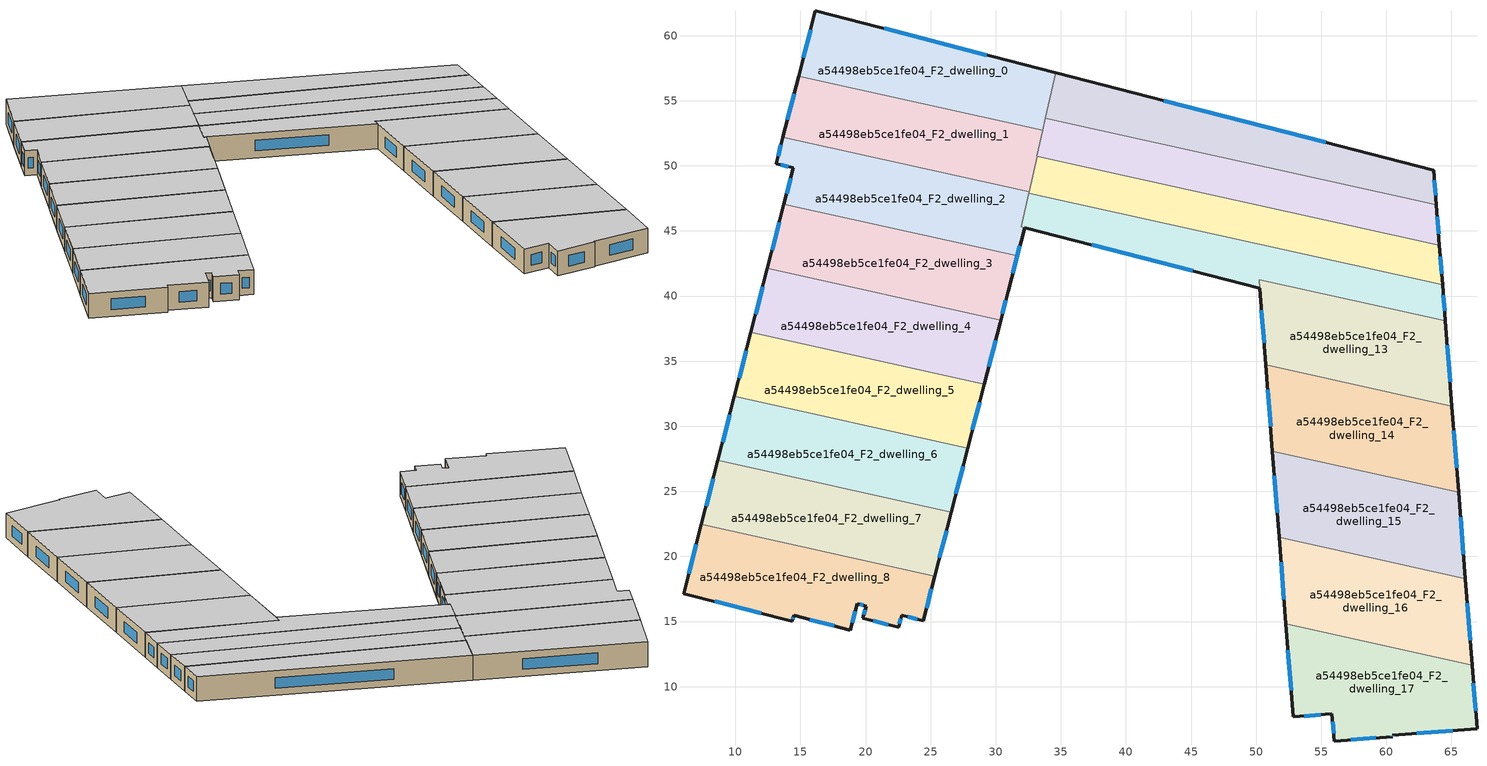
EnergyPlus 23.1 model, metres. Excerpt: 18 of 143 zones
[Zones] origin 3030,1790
a54498eb5ce1fe04_F2_dwelling_0
 floor to a54498eb5ce1fe04_F1_dwelling_0 (EU_floor_Construction): 34.59,57.16 33.61,52.72 14.85,56.88 16.15,61.91 z6
 wall outside (EU_wall_Construction): 34.59,57.16 16.15,61.91 14.85,56.88 z6:9
 wall to a54498eb5ce1fe04_F2_dwelling_1 (EU_wall_Construction): 14.85,56.88 33.61,52.72 z6:9
 wall to a54498eb5ce1fe04_F2_dwelling_9 (EU_wall_Construction): 33.81,53.66 34.59,57.16 z6:9
 wall to a54498eb5ce1fe04_F2_dwelling_10 (EU_wall_Construction): 33.61,52.72 33.81,53.66 z6:9
 window (EU_Window_Construction): 15.78,60.47 15.22,58.32 / 29.32,58.52 21.42,60.55 z6.86:8.14
 ceiling to a54498eb5ce1fe04_F3_dwelling_0 (EU_floor_Construction): 33.61,52.72 34.59,57.16 16.15,61.91 14.85,56.88 z9
a54498eb5ce1fe04_F2_dwelling_1
 floor to a54498eb5ce1fe04_F1_dwelling_1 (EU_floor_Construction): 33.61,52.72 32.56,48 13.65,52.2 14.85,56.88 z6
 wall outside (EU_wall_Construction): 14.85,56.88 13.65,52.2 z6:9
 wall to a54498eb5ce1fe04_F2_dwelling_2 (EU_wall_Construction): 13.65,52.2 32.56,48 z6:9
 wall to a54498eb5ce1fe04_F2_dwelling_11 (EU_wall_Construction): 32.56,48 33.17,50.74 z6:9
 wall to a54498eb5ce1fe04_F2_dwelling_10 (EU_wall_Construction): 33.17,50.74 33.61,52.72 z6:9
 window (EU_Window_Construction): 14.51,55.54 13.99,53.53 z6.86:8.14
 ceiling to a54498eb5ce1fe04_F3_dwelling_1 (EU_floor_Construction): 32.56,48 33.61,52.72 14.85,56.88 13.65,52.2 z9
a54498eb5ce1fe04_F2_dwelling_10
 floor to a54498eb5ce1fe04_F1_dwelling_10 (EU_floor_Construction): 63.84,47 64.08,43.89 33.17,50.74 33.82,53.66 z6
 wall outside (EU_wall_Construction): 64.08,43.89 63.84,47 z6:9
 wall to a54498eb5ce1fe04_F2_dwelling_11 (EU_wall_Construction): 33.17,50.74 64.08,43.89 z6:9
 wall to a54498eb5ce1fe04_F2_dwelling_9 (EU_wall_Construction): 63.84,47 33.82,53.66 z6:9
 window (EU_Window_Construction): 64.02,44.78 63.91,46.11 z6.86:8.14
 ceiling to a54498eb5ce1fe04_F3_dwelling_10 (EU_floor_Construction): 64.08,43.89 63.84,47 33.82,53.66 33.17,50.74 z9
a54498eb5ce1fe04_F2_dwelling_11
 floor to a54498eb5ce1fe04_F1_dwelling_11 (EU_floor_Construction): 64.08,43.89 64.32,40.86 32.54,47.91 33.17,50.74 z6
 wall outside (EU_wall_Construction): 64.32,40.86 64.08,43.89 z6:9
 wall to a54498eb5ce1fe04_F2_dwelling_12 (EU_wall_Construction): 32.54,47.91 64.32,40.86 z6:9
 wall to a54498eb5ce1fe04_F2_dwelling_2 (EU_wall_Construction): 32.56,48 32.54,47.91 z6:9
 window (EU_Window_Construction): 64.25,41.72 64.15,43.02 z6.86:8.14
 ceiling to a54498eb5ce1fe04_F3_dwelling_11 (EU_floor_Construction): 64.32,40.86 64.08,43.89 33.17,50.74 32.54,47.91 z9
a54498eb5ce1fe04_F2_dwelling_12
 floor to a54498eb5ce1fe04_F1_dwelling_12 (EU_floor_Construction): 64.32,40.86 64.53,38.09 50.23,41.26 50.28,40.6 32.22,45.26 31.97,45.31 32.54,47.91 z6
 wall outside (EU_wall_Construction): 64.53,38.09 64.32,40.86 / 32.22,45.26 50.28,40.6 z6:9
 wall to a54498eb5ce1fe04_F2_dwelling_2 (EU_wall_Construction): 32.54,47.91 31.97,45.31 32.22,45.26 z6:9
 wall to a54498eb5ce1fe04_F2_dwelling_13 (EU_wall_Construction): 50.28,40.6 50.23,41.26 64.53,38.09 z6:9
 window (EU_Window_Construction): 64.47,38.88 64.38,40.07 / 37.38,43.93 45.12,41.93 z6.86:8.14
 ceiling to a54498eb5ce1fe04_F3_dwelling_12 (EU_floor_Construction): 64.53,38.09 64.32,40.86 32.54,47.91 31.97,45.31 32.22,45.26 50.28,40.6 50.23,41.26 z9
a54498eb5ce1fe04_F2_dwelling_13
 floor to a54498eb5ce1fe04_F1_dwelling_13 (EU_floor_Construction): 64.53,38.09 65.04,31.54 50.74,34.71 50.23,41.26 z6
 wall outside (EU_wall_Construction): 65.04,31.54 64.53,38.09 / 50.28,40.6 50.74,34.71 z6:9
 wall to a54498eb5ce1fe04_F2_dwelling_14 (EU_wall_Construction): 50.74,34.71 65.04,31.54 z6:9
 window (EU_Window_Construction): 64.9,33.41 64.68,36.22 / 50.41,38.92 50.61,36.4 z6.86:8.14
 ceiling to a54498eb5ce1fe04_F3_dwelling_13 (EU_floor_Construction): 65.04,31.54 64.53,38.09 50.23,41.26 50.74,34.71 z9
a54498eb5ce1fe04_F2_dwelling_14
 floor to a54498eb5ce1fe04_F1_dwelling_14 (EU_floor_Construction): 65.04,31.54 65.56,24.92 51.25,28.09 50.74,34.71 z6
 wall outside (EU_wall_Construction): 50.74,34.71 51.25,28.09 / 65.56,24.92 65.04,31.54 z6:9
 wall to a54498eb5ce1fe04_F2_dwelling_15 (EU_wall_Construction): 51.25,28.09 65.56,24.92 z6:9
 window (EU_Window_Construction): 50.89,32.82 51.11,29.98 / 65.41,26.81 65.19,29.65 z6.86:8.14
 ceiling to a54498eb5ce1fe04_F3_dwelling_14 (EU_floor_Construction): 65.56,24.92 65.04,31.54 50.74,34.71 51.25,28.09 z9
a54498eb5ce1fe04_F2_dwelling_15
 floor to a54498eb5ce1fe04_F1_dwelling_15 (EU_floor_Construction): 65.56,24.92 66.07,18.29 51.77,21.46 51.25,28.09 z6
 wall outside (EU_wall_Construction): 51.25,28.09 51.77,21.46 / 66.07,18.29 65.56,24.92 z6:9
 wall to a54498eb5ce1fe04_F2_dwelling_16 (EU_wall_Construction): 51.77,21.46 66.07,18.29 z6:9
 window (EU_Window_Construction): 51.4,26.19 51.62,23.35 / 65.93,20.18 65.71,23.02 z6.86:8.14
 ceiling to a54498eb5ce1fe04_F3_dwelling_15 (EU_floor_Construction): 66.07,18.29 65.56,24.92 51.25,28.09 51.77,21.46 z9
a54498eb5ce1fe04_F2_dwelling_16
 floor to a54498eb5ce1fe04_F1_dwelling_16 (EU_floor_Construction): 66.07,18.29 66.59,11.66 52.28,14.83 51.77,21.46 z6
 wall outside (EU_wall_Construction): 51.77,21.46 52.28,14.83 / 66.59,11.66 66.07,18.29 z6:9
 wall to a54498eb5ce1fe04_F2_dwelling_17 (EU_wall_Construction): 52.28,14.83 66.59,11.66 z6:9
 window (EU_Window_Construction): 51.92,19.56 52.14,16.72 / 66.44,13.55 66.22,16.39 z6.86:8.14
 ceiling to a54498eb5ce1fe04_F3_dwelling_16 (EU_floor_Construction): 66.59,11.66 66.07,18.29 51.77,21.46 52.28,14.83 z9
a54498eb5ce1fe04_F2_dwelling_17
 floor to a54498eb5ce1fe04_F1_dwelling_17 (EU_floor_Construction): 66.59,11.66 66.97,6.76 60.47,6.25 60.48,6.16 55.99,5.81 55.83,7.9 52.84,7.67 52.28,14.83 z6
 wall outside (EU_wall_Construction): 52.28,14.83 52.84,7.67 55.83,7.9 55.99,5.81 60.48,6.16 60.47,6.25 66.97,6.76 66.59,11.66 z6:9
 window (EU_Window_Construction): 52.44,12.78 52.68,9.71 / 66.86,8.16 66.7,10.26 / 62.33,6.4 65.11,6.62 / 60.47,6.18 60.47,6.23 / 57.27,5.91 59.2,6.06 / 55.88,7.3 55.95,6.41 / 53.69,7.73 54.98,7.83 z6.86:8.14
 ceiling to a54498eb5ce1fe04_F3_dwelling_17 (EU_floor_Construction): 66.97,6.76 66.59,11.66 52.28,14.83 52.84,7.67 55.83,7.9 55.99,5.81 60.48,6.16 60.47,6.25 z9
a54498eb5ce1fe04_F2_dwelling_2
 floor to a54498eb5ce1fe04_F1_dwelling_2 (EU_floor_Construction): 32.56,48 31.97,45.31 32.22,45.26 30.95,40.37 31.65,43.08 13.73,47.07 14.44,49.84 13.12,50.18 13.65,52.2 z6
 wall outside (EU_wall_Construction): 13.65,52.2 13.12,50.18 14.44,49.84 13.73,47.07 / 30.96,40.37 32.22,45.26 z6:9
 wall to a54498eb5ce1fe04_F2_dwelling_3 (EU_wall_Construction): 13.73,47.07 31.65,43.08 30.95,40.37 z6:9
 window (EU_Window_Construction): 14.24,49.05 13.93,47.86 / 13.5,50.08 14.07,49.94 / 13.5,51.62 13.27,50.76 / 31.32,41.77 31.86,43.86 z6.86:8.14
 ceiling to a54498eb5ce1fe04_F3_dwelling_2 (EU_floor_Construction): 30.96,40.37 32.22,45.26 31.97,45.31 32.56,48 13.65,52.2 13.12,50.18 14.44,49.84 13.73,47.07 31.65,43.08 z9
a54498eb5ce1fe04_F2_dwelling_3
 floor to a54498eb5ce1fe04_F1_dwelling_3 (EU_floor_Construction): 31.65,43.08 30.95,40.36 30.34,37.97 30.38,38.15 12.45,42.12 13.73,47.07 z6
 wall outside (EU_wall_Construction): 13.73,47.07 12.45,42.12 / 30.34,37.97 30.95,40.36 z6:9
 wall to a54498eb5ce1fe04_F2_dwelling_4 (EU_wall_Construction): 12.45,42.12 30.38,38.15 30.34,37.97 z6:9
 window (EU_Window_Construction): 13.36,45.65 12.82,43.54 / 30.51,38.65 30.78,39.68 z6.86:8.14
 ceiling to a54498eb5ce1fe04_F3_dwelling_3 (EU_floor_Construction): 30.38,38.15 30.34,37.97 30.95,40.36 31.65,43.08 13.73,47.07 12.45,42.12 z9
a54498eb5ce1fe04_F2_dwelling_4
 floor to a54498eb5ce1fe04_F1_dwelling_4 (EU_floor_Construction): 30.38,38.15 30.34,37.97 29.11,33.23 11.18,37.21 12.45,42.12 z6
 wall outside (EU_wall_Construction): 29.11,33.23 30.34,37.97 / 12.45,42.12 11.18,37.21 z6:9
 wall to a54498eb5ce1fe04_F2_dwelling_5 (EU_wall_Construction): 11.18,37.21 29.11,33.23 z6:9
 window (EU_Window_Construction): 29.46,34.58 29.99,36.61 / 12.09,40.72 11.55,38.61 z6.86:8.14
 ceiling to a54498eb5ce1fe04_F3_dwelling_4 (EU_floor_Construction): 29.11,33.23 30.34,37.97 30.38,38.15 12.45,42.12 11.18,37.21 z9
a54498eb5ce1fe04_F2_dwelling_5
 floor to a54498eb5ce1fe04_F1_dwelling_5 (EU_floor_Construction): 29.11,33.23 27.85,28.31 9.92,32.29 11.18,37.21 z6
 wall outside (EU_wall_Construction): 11.18,37.21 9.92,32.29 / 27.85,28.31 29.11,33.23 z6:9
 wall to a54498eb5ce1fe04_F2_dwelling_6 (EU_wall_Construction): 9.92,32.29 27.85,28.31 z6:9
 window (EU_Window_Construction): 10.82,35.8 10.28,33.69 / 28.21,29.72 28.75,31.83 z6.86:8.14
 ceiling to a54498eb5ce1fe04_F3_dwelling_5 (EU_floor_Construction): 27.85,28.31 29.11,33.23 11.18,37.21 9.92,32.29 z9
a54498eb5ce1fe04_F2_dwelling_6
 floor to a54498eb5ce1fe04_F1_dwelling_6 (EU_floor_Construction): 27.85,28.31 26.58,23.4 8.65,27.37 9.92,32.29 z6
 wall outside (EU_wall_Construction): 9.92,32.29 8.65,27.37 / 26.58,23.4 27.85,28.31 z6:9
 wall to a54498eb5ce1fe04_F2_dwelling_7 (EU_wall_Construction): 8.65,27.37 26.58,23.4 z6:9
 window (EU_Window_Construction): 9.55,30.88 9.01,28.78 / 26.94,24.8 27.48,26.91 z6.86:8.14
 ceiling to a54498eb5ce1fe04_F3_dwelling_6 (EU_floor_Construction): 26.58,23.4 27.85,28.31 9.92,32.29 8.65,27.37 z9
a54498eb5ce1fe04_F2_dwelling_7
 floor to a54498eb5ce1fe04_F1_dwelling_7 (EU_floor_Construction): 26.58,23.4 25.31,18.48 7.38,22.45 8.65,27.37 z6
 wall outside (EU_wall_Construction): 8.65,27.37 7.38,22.45 / 25.31,18.48 26.58,23.4 z6:9
 wall to a54498eb5ce1fe04_F2_dwelling_8 (EU_wall_Construction): 7.38,22.45 25.31,18.48 z6:9
 window (EU_Window_Construction): 8.29,25.97 7.74,23.86 / 25.67,19.88 26.22,21.99 z6.86:8.14
 ceiling to a54498eb5ce1fe04_F3_dwelling_7 (EU_floor_Construction): 25.31,18.48 26.58,23.4 8.65,27.37 7.38,22.45 z9
a54498eb5ce1fe04_F2_dwelling_8
 floor to a54498eb5ce1fe04_F1_dwelling_8 (EU_floor_Construction): 25.31,18.48 24.43,15.05 22.77,15.48 22.53,14.55 19.79,15.26 20.03,16.19 19.35,16.36 18.84,14.35 14.48,15.47 14.37,15.04 6.01,17.15 7.38,22.45 z6
 wall outside (EU_wall_Construction): 7.38,22.45 6.01,17.15 14.37,15.04 14.48,15.47 18.84,14.35 19.35,16.36 20.03,16.19 19.79,15.26 22.53,14.55 22.77,15.48 24.43,15.05 25.31,18.48 z6:9
 window (EU_Window_Construction): 19.96,15.92 19.86,15.52 / 19.55,16.31 19.84,16.24 / 18.98,14.92 19.21,15.79 / 15.72,15.15 17.59,14.67 / 14.4,15.16 14.45,15.35 / 8.4,16.54 11.98,15.64 / 6.99,20.94 6.4,18.66 / 24.68,16.03 25.06,17.5 / 23.25,15.36 23.96,15.18 / 22.6,14.82 22.7,15.22 / 20.58,15.06 21.75,14.75 z6.86:8.14
 ceiling to a54498eb5ce1fe04_F3_dwelling_8 (EU_floor_Construction): 24.43,15.05 25.31,18.48 7.38,22.45 6.01,17.15 14.37,15.04 14.48,15.47 18.84,14.35 19.35,16.36 20.03,16.19 19.79,15.26 22.53,14.55 22.77,15.48 z9
a54498eb5ce1fe04_F2_dwelling_9
 floor to a54498eb5ce1fe04_F1_dwelling_9 (EU_floor_Construction): 63.64,49.67 63.84,47 33.82,53.66 34.59,57.16 z6
 wall outside (EU_wall_Construction): 63.84,47 63.64,49.67 34.59,57.16 z6:9
 window (EU_Window_Construction): 55.34,51.81 42.89,55.02 / 63.78,47.76 63.69,48.91 z6.86:8.14
 ceiling to a54498eb5ce1fe04_F3_dwelling_9 (EU_floor_Construction): 63.84,47 63.64,49.67 34.59,57.16 33.82,53.66 z9
[Building]
EU S2 Campaign: North Axis=0; Terrain=City; Solar Distribution=FullExterior
[Site:Location]
Helsinki-Vantaa.AP: Latitude=60.317; Longitude=24.963; Time Zone=2; Elevation=54.6
[SizingPeriod:WeatherFileDays]
AnnualSizingPeriod: Begin Month=1; Begin Day of Month=1; End Month=12; End Day of Month=31; Day of Week for Start Day=Monday; Use Weather File Daylight Saving Period=No; Use Weather File Rain and Snow Indicators=No
[MATERIAL]
EU_InternalMass_Material: Roughness=MediumRough; Thickness=0.1; Conductivity=1; Density=1800; Specific Heat=900; Thermal Absorptance=0.9; Solar Absorptance=0.7; Visible Absorptance=0.7
[MATERIAL:NOMASS] Roughness=MediumRough; Thermal Absorptance=0.9; Solar Absorptance=0.7; Visible Absorptance=0.7
Name | Thermal Resistance
EU_wall_NoMass | 5.91765
EU_floor_NoMass | 6.2875
[WINDOWMATERIAL:SIMPLEGLAZINGSYSTEM]
EU_Window_SimpleGlazing: UFactor=0.994035; Solar Heat Gain Coefficient=0.7; Visible Transmittance=0.7
[CONSTRUCTION]
EU_wall_Construction: EU_wall_NoMass
EU_floor_Construction: EU_floor_NoMass
EU_Window_Construction: EU_Window_SimpleGlazing
EU_InternalMass_Construction: EU_InternalMass_Material
[ZONE] Type=1; Multiplier=1; Ceiling Height=autocalculate; Floor Area=autocalculate; Part of Total Floor Area=Yes
Name | Volume
a54498eb5ce1fe04_F2_dwelling_0 | 279.579
a54498eb5ce1fe04_F2_dwelling_1 | 279.638
a54498eb5ce1fe04_F2_dwelling_10; a54498eb5ce1fe04_F2_dwelling_11 | 279.642
a54498eb5ce1fe04_F2_dwelling_12 | 280.151
a54498eb5ce1fe04_F2_dwelling_13 | 276.139
a54498eb5ce1fe04_F2_dwelling_14 | 279.519
a54498eb5ce1fe04_F2_dwelling_15 | 279.626
a54498eb5ce1fe04_F2_dwelling_16 | 279.625
a54498eb5ce1fe04_F2_dwelling_17 | 279.613
a54498eb5ce1fe04_F2_dwelling_2 | 281.298
a54498eb5ce1fe04_F2_dwelling_3 | 280.831
a54498eb5ce1fe04_F2_dwelling_4 | 279.646
a54498eb5ce1fe04_F2_dwelling_5 | 279.582
a54498eb5ce1fe04_F2_dwelling_6 | 279.635
a54498eb5ce1fe04_F2_dwelling_7 | 279.636
a54498eb5ce1fe04_F2_dwelling_8 | 279.595
a54498eb5ce1fe04_F2_dwelling_9 | 279.56
[INTERNALMASS] Construction=EU_InternalMass_Construction
Name | Zone or ZoneList | Surface Area
a54498eb5ce1fe04_F2_dwelling_0_EU_InternalMass | a54498eb5ce1fe04_F2_dwelling_0 | 93.1929
a54498eb5ce1fe04_F2_dwelling_1_EU_InternalMass | a54498eb5ce1fe04_F2_dwelling_1 | 93.2123
a54498eb5ce1fe04_F2_dwelling_2_EU_InternalMass | a54498eb5ce1fe04_F2_dwelling_2 | 93.7642
a54498eb5ce1fe04_F2_dwelling_3_EU_InternalMass | a54498eb5ce1fe04_F2_dwelling_3 | 93.6038
a54498eb5ce1fe04_F2_dwelling_4_EU_InternalMass | a54498eb5ce1fe04_F2_dwelling_4 | 93.2157
a54498eb5ce1fe04_F2_dwelling_5_EU_InternalMass | a54498eb5ce1fe04_F2_dwelling_5 | 93.1938
a54498eb5ce1fe04_F2_dwelling_6_EU_InternalMass | a54498eb5ce1fe04_F2_dwelling_6 | 93.2117
a54498eb5ce1fe04_F2_dwelling_7_EU_InternalMass | a54498eb5ce1fe04_F2_dwelling_7 | 93.2122
a54498eb5ce1fe04_F2_dwelling_8_EU_InternalMass | a54498eb5ce1fe04_F2_dwelling_8 | 93.1987
a54498eb5ce1fe04_F2_dwelling_9_EU_InternalMass | a54498eb5ce1fe04_F2_dwelling_9 | 93.1864
a54498eb5ce1fe04_F2_dwelling_10_EU_InternalMass | a54498eb5ce1fe04_F2_dwelling_10 | 93.2141
a54498eb5ce1fe04_F2_dwelling_11_EU_InternalMass | a54498eb5ce1fe04_F2_dwelling_11 | 93.2139
a54498eb5ce1fe04_F2_dwelling_12_EU_InternalMass | a54498eb5ce1fe04_F2_dwelling_12 | 93.3839
a54498eb5ce1fe04_F2_dwelling_13_EU_InternalMass | a54498eb5ce1fe04_F2_dwelling_13 | 92.0657
a54498eb5ce1fe04_F2_dwelling_14_EU_InternalMass | a54498eb5ce1fe04_F2_dwelling_14 | 93.1731
a54498eb5ce1fe04_F2_dwelling_15_EU_InternalMass | a54498eb5ce1fe04_F2_dwelling_15 | 93.2086
a54498eb5ce1fe04_F2_dwelling_16_EU_InternalMass | a54498eb5ce1fe04_F2_dwelling_16 | 93.2086
a54498eb5ce1fe04_F2_dwelling_17_EU_InternalMass | a54498eb5ce1fe04_F2_dwelling_17 | 93.2048
[OTHEREQUIPMENT] Fuel Type=Electricity; Design Level Calculation Method=Watts/Area; Power per Zone Floor Area=1; Fraction Latent=0; Fraction Radiant=0; Fraction Lost=0; Carbon Dioxide Generation Rate=0; EndUse Subcategory=EU_Step8_InternalGains
Name | Zone or ZoneList or Space or SpaceList | Schedule
EU_Step8_InternalGain_a54498eb5ce1fe04_F2_dwelling_0_f000 | a54498eb5ce1fe04_F2_dwelling_0 | EU_Step8_GainSchedule_a54498eb5ce1fe04_F2_dwelling_0_f000
EU_Step8_InternalGain_a54498eb5ce1fe04_F2_dwelling_1_f000 | a54498eb5ce1fe04_F2_dwelling_1 | EU_Step8_GainSchedule_a54498eb5ce1fe04_F2_dwelling_1_f000
EU_Step8_InternalGain_a54498eb5ce1fe04_F2_dwelling_2_f000 | a54498eb5ce1fe04_F2_dwelling_2 | EU_Step8_GainSchedule_a54498eb5ce1fe04_F2_dwelling_2_f000
EU_Step8_InternalGain_a54498eb5ce1fe04_F2_dwelling_3_f000 | a54498eb5ce1fe04_F2_dwelling_3 | EU_Step8_GainSchedule_a54498eb5ce1fe04_F2_dwelling_3_f000
EU_Step8_InternalGain_a54498eb5ce1fe04_F2_dwelling_4_f000 | a54498eb5ce1fe04_F2_dwelling_4 | EU_Step8_GainSchedule_a54498eb5ce1fe04_F2_dwelling_4_f000
EU_Step8_InternalGain_a54498eb5ce1fe04_F2_dwelling_5_f000 | a54498eb5ce1fe04_F2_dwelling_5 | EU_Step8_GainSchedule_a54498eb5ce1fe04_F2_dwelling_5_f000
EU_Step8_InternalGain_a54498eb5ce1fe04_F2_dwelling_6_f000 | a54498eb5ce1fe04_F2_dwelling_6 | EU_Step8_GainSchedule_a54498eb5ce1fe04_F2_dwelling_6_f000
EU_Step8_InternalGain_a54498eb5ce1fe04_F2_dwelling_7_f000 | a54498eb5ce1fe04_F2_dwelling_7 | EU_Step8_GainSchedule_a54498eb5ce1fe04_F2_dwelling_7_f000
EU_Step8_InternalGain_a54498eb5ce1fe04_F2_dwelling_8_f000 | a54498eb5ce1fe04_F2_dwelling_8 | EU_Step8_GainSchedule_a54498eb5ce1fe04_F2_dwelling_8_f000
EU_Step8_InternalGain_a54498eb5ce1fe04_F2_dwelling_9_f000 | a54498eb5ce1fe04_F2_dwelling_9 | EU_Step8_GainSchedule_a54498eb5ce1fe04_F2_dwelling_9_f000
EU_Step8_InternalGain_a54498eb5ce1fe04_F2_dwelling_10_f000 | a54498eb5ce1fe04_F2_dwelling_10 | EU_Step8_GainSchedule_a54498eb5ce1fe04_F2_dwelling_10_f000
EU_Step8_InternalGain_a54498eb5ce1fe04_F2_dwelling_11_f000 | a54498eb5ce1fe04_F2_dwelling_11 | EU_Step8_GainSchedule_a54498eb5ce1fe04_F2_dwelling_11_f000
EU_Step8_InternalGain_a54498eb5ce1fe04_F2_dwelling_12_f000 | a54498eb5ce1fe04_F2_dwelling_12 | EU_Step8_GainSchedule_a54498eb5ce1fe04_F2_dwelling_12_f000
EU_Step8_InternalGain_a54498eb5ce1fe04_F2_dwelling_13_f000 | a54498eb5ce1fe04_F2_dwelling_13 | EU_Step8_GainSchedule_a54498eb5ce1fe04_F2_dwelling_13_f000
EU_Step8_InternalGain_a54498eb5ce1fe04_F2_dwelling_14_f000 | a54498eb5ce1fe04_F2_dwelling_14 | EU_Step8_GainSchedule_a54498eb5ce1fe04_F2_dwelling_14_f000
EU_Step8_InternalGain_a54498eb5ce1fe04_F2_dwelling_15_f000 | a54498eb5ce1fe04_F2_dwelling_15 | EU_Step8_GainSchedule_a54498eb5ce1fe04_F2_dwelling_15_f000
EU_Step8_InternalGain_a54498eb5ce1fe04_F2_dwelling_16_f000 | a54498eb5ce1fe04_F2_dwelling_16 | EU_Step8_GainSchedule_a54498eb5ce1fe04_F2_dwelling_16_f000
EU_Step8_InternalGain_a54498eb5ce1fe04_F2_dwelling_17_f000 | a54498eb5ce1fe04_F2_dwelling_17 | EU_Step8_GainSchedule_a54498eb5ce1fe04_F2_dwelling_17_f000
[ZONEVENTILATION:DESIGNFLOWRATE] Schedule=EU_AlwaysOn; Design Flow Rate Calculation Method=AirChanges/Hour; Air Changes per Hour=0.596421; Ventilation Type=Natural; Fan Pressure Rise=0; Fan Total Efficiency=1; Constant Term Coefficient=1; Temperature Term Coefficient=0; Velocity Term Coefficient=0; Velocity Squared Term Coefficient=0; Minimum Indoor Temperature=-100; Maximum Indoor Temperature=100; Delta Temperature=-100; Minimum Outdoor Temperature=-100; Maximum Outdoor Temperature=100; Maximum Wind Speed=40
Name | Zone or ZoneList or Space or SpaceList
EU_ConstantAir_a54498eb5ce1fe04_F2_dwelling_0 | a54498eb5ce1fe04_F2_dwelling_0
EU_ConstantAir_a54498eb5ce1fe04_F2_dwelling_1 | a54498eb5ce1fe04_F2_dwelling_1
EU_ConstantAir_a54498eb5ce1fe04_F2_dwelling_2 | a54498eb5ce1fe04_F2_dwelling_2
EU_ConstantAir_a54498eb5ce1fe04_F2_dwelling_3 | a54498eb5ce1fe04_F2_dwelling_3
EU_ConstantAir_a54498eb5ce1fe04_F2_dwelling_4 | a54498eb5ce1fe04_F2_dwelling_4
EU_ConstantAir_a54498eb5ce1fe04_F2_dwelling_5 | a54498eb5ce1fe04_F2_dwelling_5
EU_ConstantAir_a54498eb5ce1fe04_F2_dwelling_6 | a54498eb5ce1fe04_F2_dwelling_6
EU_ConstantAir_a54498eb5ce1fe04_F2_dwelling_7 | a54498eb5ce1fe04_F2_dwelling_7
EU_ConstantAir_a54498eb5ce1fe04_F2_dwelling_8 | a54498eb5ce1fe04_F2_dwelling_8
EU_ConstantAir_a54498eb5ce1fe04_F2_dwelling_9 | a54498eb5ce1fe04_F2_dwelling_9
EU_ConstantAir_a54498eb5ce1fe04_F2_dwelling_10 | a54498eb5ce1fe04_F2_dwelling_10
EU_ConstantAir_a54498eb5ce1fe04_F2_dwelling_11 | a54498eb5ce1fe04_F2_dwelling_11
EU_ConstantAir_a54498eb5ce1fe04_F2_dwelling_12 | a54498eb5ce1fe04_F2_dwelling_12
EU_ConstantAir_a54498eb5ce1fe04_F2_dwelling_13 | a54498eb5ce1fe04_F2_dwelling_13
EU_ConstantAir_a54498eb5ce1fe04_F2_dwelling_14 | a54498eb5ce1fe04_F2_dwelling_14
EU_ConstantAir_a54498eb5ce1fe04_F2_dwelling_15 | a54498eb5ce1fe04_F2_dwelling_15
EU_ConstantAir_a54498eb5ce1fe04_F2_dwelling_16 | a54498eb5ce1fe04_F2_dwelling_16
EU_ConstantAir_a54498eb5ce1fe04_F2_dwelling_17 | a54498eb5ce1fe04_F2_dwelling_17
[HVACTEMPLATE:THERMOSTAT] Constant Heating Setpoint=20; Constant Cooling Setpoint=50
EU_HeatOnly_a54498eb5ce1fe04_F0_dwelling_0; EU_HeatOnly_a54498eb5ce1fe04_F0_dwelling_1; EU_HeatOnly_a54498eb5ce1fe04_F0_dwelling_2; EU_HeatOnly_a54498eb5ce1fe04_F0_dwelling_3; EU_HeatOnly_a54498eb5ce1fe04_F0_dwelling_4; EU_HeatOnly_a54498eb5ce1fe04_F0_dwelling_5; EU_HeatOnly_a54498eb5ce1fe04_F0_dwelling_6; EU_HeatOnly_a54498eb5ce1fe04_F0_dwelling_7; EU_HeatOnly_a54498eb5ce1fe04_F0_dwelling_8; EU_HeatOnly_a54498eb5ce1fe04_F0_dwelling_9; EU_HeatOnly_a54498eb5ce1fe04_F0_dwelling_10; EU_HeatOnly_a54498eb5ce1fe04_F0_dwelling_11; EU_HeatOnly_a54498eb5ce1fe04_F0_dwelling_12; EU_HeatOnly_a54498eb5ce1fe04_F0_dwelling_13; EU_HeatOnly_a54498eb5ce1fe04_F0_dwelling_14; EU_HeatOnly_a54498eb5ce1fe04_F0_dwelling_15; EU_HeatOnly_a54498eb5ce1fe04_F0_dwelling_16; EU_HeatOnly_a54498eb5ce1fe04_F0_dwelling_17; EU_HeatOnly_a54498eb5ce1fe04_F1_dwelling_0; EU_HeatOnly_a54498eb5ce1fe04_F1_dwelling_1; EU_HeatOnly_a54498eb5ce1fe04_F1_dwelling_2; EU_HeatOnly_a54498eb5ce1fe04_F1_dwelling_3; EU_HeatOnly_a54498eb5ce1fe04_F1_dwelling_4; EU_HeatOnly_a54498eb5ce1fe04_F1_dwelling_5; EU_HeatOnly_a54498eb5ce1fe04_F1_dwelling_6; EU_HeatOnly_a54498eb5ce1fe04_F1_dwelling_7; EU_HeatOnly_a54498eb5ce1fe04_F1_dwelling_8; EU_HeatOnly_a54498eb5ce1fe04_F1_dwelling_9; EU_HeatOnly_a54498eb5ce1fe04_F1_dwelling_10; EU_HeatOnly_a54498eb5ce1fe04_F1_dwelling_11; EU_HeatOnly_a54498eb5ce1fe04_F1_dwelling_12; EU_HeatOnly_a54498eb5ce1fe04_F1_dwelling_13; EU_HeatOnly_a54498eb5ce1fe04_F1_dwelling_14; EU_HeatOnly_a54498eb5ce1fe04_F1_dwelling_15; EU_HeatOnly_a54498eb5ce1fe04_F1_dwelling_16; EU_HeatOnly_a54498eb5ce1fe04_F1_dwelling_17; EU_HeatOnly_a54498eb5ce1fe04_F2_dwelling_0; EU_HeatOnly_a54498eb5ce1fe04_F2_dwelling_1; EU_HeatOnly_a54498eb5ce1fe04_F2_dwelling_2; EU_HeatOnly_a54498eb5ce1fe04_F2_dwelling_3; EU_HeatOnly_a54498eb5ce1fe04_F2_dwelling_4; EU_HeatOnly_a54498eb5ce1fe04_F2_dwelling_5; EU_HeatOnly_a54498eb5ce1fe04_F2_dwelling_6; EU_HeatOnly_a54498eb5ce1fe04_F2_dwelling_7; EU_HeatOnly_a54498eb5ce1fe04_F2_dwelling_8; EU_HeatOnly_a54498eb5ce1fe04_F2_dwelling_9; EU_HeatOnly_a54498eb5ce1fe04_F2_dwelling_10; EU_HeatOnly_a54498eb5ce1fe04_F2_dwelling_11; EU_HeatOnly_a54498eb5ce1fe04_F2_dwelling_12; EU_HeatOnly_a54498eb5ce1fe04_F2_dwelling_13; EU_HeatOnly_a54498eb5ce1fe04_F2_dwelling_14; EU_HeatOnly_a54498eb5ce1fe04_F2_dwelling_15; EU_HeatOnly_a54498eb5ce1fe04_F2_dwelling_16; EU_HeatOnly_a54498eb5ce1fe04_F2_dwelling_17; EU_HeatOnly_a54498eb5ce1fe04_F3_dwelling_0; EU_HeatOnly_a54498eb5ce1fe04_F3_dwelling_1; EU_HeatOnly_a54498eb5ce1fe04_F3_dwelling_2; EU_HeatOnly_a54498eb5ce1fe04_F3_dwelling_3; EU_HeatOnly_a54498eb5ce1fe04_F3_dwelling_4; EU_HeatOnly_a54498eb5ce1fe04_F3_dwelling_5; EU_HeatOnly_a54498eb5ce1fe04_F3_dwelling_6; EU_HeatOnly_a54498eb5ce1fe04_F3_dwelling_7; EU_HeatOnly_a54498eb5ce1fe04_F3_dwelling_8; EU_HeatOnly_a54498eb5ce1fe04_F3_dwelling_9; EU_HeatOnly_a54498eb5ce1fe04_F3_dwelling_10; EU_HeatOnly_a54498eb5ce1fe04_F3_dwelling_11; EU_HeatOnly_a54498eb5ce1fe04_F3_dwelling_12; EU_HeatOnly_a54498eb5ce1fe04_F3_dwelling_13; EU_HeatOnly_a54498eb5ce1fe04_F3_dwelling_14; EU_HeatOnly_a54498eb5ce1fe04_F3_dwelling_15; EU_HeatOnly_a54498eb5ce1fe04_F3_dwelling_16; EU_HeatOnly_a54498eb5ce1fe04_F3_dwelling_17; EU_HeatOnly_a54498eb5ce1fe04_F4_dwelling_0; EU_HeatOnly_a54498eb5ce1fe04_F4_dwelling_1; EU_HeatOnly_a54498eb5ce1fe04_F4_dwelling_2; EU_HeatOnly_a54498eb5ce1fe04_F4_dwelling_3; EU_HeatOnly_a54498eb5ce1fe04_F4_dwelling_4; EU_HeatOnly_a54498eb5ce1fe04_F4_dwelling_5; EU_HeatOnly_a54498eb5ce1fe04_F4_dwelling_6; EU_HeatOnly_a54498eb5ce1fe04_F4_dwelling_7; EU_HeatOnly_a54498eb5ce1fe04_F4_dwelling_8; EU_HeatOnly_a54498eb5ce1fe04_F4_dwelling_9; EU_HeatOnly_a54498eb5ce1fe04_F4_dwelling_10; EU_HeatOnly_a54498eb5ce1fe04_F4_dwelling_11; EU_HeatOnly_a54498eb5ce1fe04_F4_dwelling_12; EU_HeatOnly_a54498eb5ce1fe04_F4_dwelling_13; EU_HeatOnly_a54498eb5ce1fe04_F4_dwelling_14; EU_HeatOnly_a54498eb5ce1fe04_F4_dwelling_15; EU_HeatOnly_a54498eb5ce1fe04_F4_dwelling_16; EU_HeatOnly_a54498eb5ce1fe04_F4_dwelling_17; EU_HeatOnly_a54498eb5ce1fe04_F5_dwelling_0; EU_HeatOnly_a54498eb5ce1fe04_F5_dwelling_1; EU_HeatOnly_a54498eb5ce1fe04_F5_dwelling_2; EU_HeatOnly_a54498eb5ce1fe04_F5_dwelling_3; EU_HeatOnly_a54498eb5ce1fe04_F5_dwelling_4; EU_HeatOnly_a54498eb5ce1fe04_F5_dwelling_5; EU_HeatOnly_a54498eb5ce1fe04_F5_dwelling_6; EU_HeatOnly_a54498eb5ce1fe04_F5_dwelling_7; EU_HeatOnly_a54498eb5ce1fe04_F5_dwelling_8; EU_HeatOnly_a54498eb5ce1fe04_F5_dwelling_9; EU_HeatOnly_a54498eb5ce1fe04_F5_dwelling_10; EU_HeatOnly_a54498eb5ce1fe04_F5_dwelling_11; EU_HeatOnly_a54498eb5ce1fe04_F5_dwelling_12; EU_HeatOnly_a54498eb5ce1fe04_F5_dwelling_13; EU_HeatOnly_a54498eb5ce1fe04_F5_dwelling_14; EU_HeatOnly_a54498eb5ce1fe04_F5_dwelling_15; EU_HeatOnly_a54498eb5ce1fe04_F5_dwelling_16; EU_HeatOnly_a54498eb5ce1fe04_F5_dwelling_17; EU_HeatOnly_a54498eb5ce1fe04_F6_dwelling_0; EU_HeatOnly_a54498eb5ce1fe04_F6_dwelling_1; EU_HeatOnly_a54498eb5ce1fe04_F6_dwelling_2; EU_HeatOnly_a54498eb5ce1fe04_F6_dwelling_3; EU_HeatOnly_a54498eb5ce1fe04_F6_dwelling_4; EU_HeatOnly_a54498eb5ce1fe04_F6_dwelling_5; EU_HeatOnly_a54498eb5ce1fe04_F6_dwelling_6; EU_HeatOnly_a54498eb5ce1fe04_F6_dwelling_7; EU_HeatOnly_a54498eb5ce1fe04_F6_dwelling_8; EU_HeatOnly_a54498eb5ce1fe04_F6_dwelling_9; EU_HeatOnly_a54498eb5ce1fe04_F6_dwelling_10; EU_HeatOnly_a54498eb5ce1fe04_F6_dwelling_11; EU_HeatOnly_a54498eb5ce1fe04_F6_dwelling_12; EU_HeatOnly_a54498eb5ce1fe04_F6_dwelling_13; EU_HeatOnly_a54498eb5ce1fe04_F6_dwelling_14; EU_HeatOnly_a54498eb5ce1fe04_F6_dwelling_15; EU_HeatOnly_a54498eb5ce1fe04_F6_dwelling_16; EU_HeatOnly_a54498eb5ce1fe04_F6_dwelling_17; EU_HeatOnly_a54498eb5ce1fe04_F7_dwelling_0; EU_HeatOnly_a54498eb5ce1fe04_F7_dwelling_1; EU_HeatOnly_a54498eb5ce1fe04_F7_dwelling_2; EU_HeatOnly_a54498eb5ce1fe04_F7_dwelling_3; EU_HeatOnly_a54498eb5ce1fe04_F7_dwelling_4; EU_HeatOnly_a54498eb5ce1fe04_F7_dwelling_5; EU_HeatOnly_a54498eb5ce1fe04_F7_dwelling_6; EU_HeatOnly_a54498eb5ce1fe04_F7_dwelling_7; EU_HeatOnly_a54498eb5ce1fe04_F7_dwelling_8; EU_HeatOnly_a54498eb5ce1fe04_F7_dwelling_9; EU_HeatOnly_a54498eb5ce1fe04_F7_dwelling_10; EU_HeatOnly_a54498eb5ce1fe04_F7_dwelling_11; EU_HeatOnly_a54498eb5ce1fe04_F7_dwelling_12; EU_HeatOnly_a54498eb5ce1fe04_F7_dwelling_13; EU_HeatOnly_a54498eb5ce1fe04_F7_dwelling_14; EU_HeatOnly_a54498eb5ce1fe04_F7_dwelling_15; EU_HeatOnly_a54498eb5ce1fe04_F7_dwelling_16
[HVACTEMPLATE:ZONE:IDEALLOADSAIRSYSTEM] System Availability Schedule=EU_AlwaysOn; Maximum Heating Supply Air Temperature=50; Minimum Cooling Supply Air Temperature=13; Maximum Heating Supply Air Humidity Ratio=0.0156; Minimum Cooling Supply Air Humidity Ratio=0.0077; Heating Limit=NoLimit; Cooling Limit=NoLimit; Heating Availability Schedule=EU_AlwaysOn; Cooling Availability Schedule=EU_CoolingOff; Dehumidification Control Type=ConstantSensibleHeatRatio; Cooling Sensible Heat Ratio=0.7; Dehumidification Setpoint=60; Humidification Control Type=None; Humidification Setpoint=30; Outdoor Air Method=None; Outdoor Air Flow Rate per Person=0.00944; Outdoor Air Flow Rate per Zone Floor Area=0; Outdoor Air Flow Rate per Zone=0; Demand Controlled Ventilation Type=None; Outdoor Air Economizer Type=NoEconomizer; Heat Recovery Type=None; Sensible Heat Recovery Effectiveness=0.7; Latent Heat Recovery Effectiveness=0.65
Name | Template Thermostat
a54498eb5ce1fe04_F2_dwelling_0 | EU_HeatOnly_a54498eb5ce1fe04_F2_dwelling_0
a54498eb5ce1fe04_F2_dwelling_1 | EU_HeatOnly_a54498eb5ce1fe04_F2_dwelling_1
a54498eb5ce1fe04_F2_dwelling_2 | EU_HeatOnly_a54498eb5ce1fe04_F2_dwelling_2
a54498eb5ce1fe04_F2_dwelling_3 | EU_HeatOnly_a54498eb5ce1fe04_F2_dwelling_3
a54498eb5ce1fe04_F2_dwelling_4 | EU_HeatOnly_a54498eb5ce1fe04_F2_dwelling_4
a54498eb5ce1fe04_F2_dwelling_5 | EU_HeatOnly_a54498eb5ce1fe04_F2_dwelling_5
a54498eb5ce1fe04_F2_dwelling_6 | EU_HeatOnly_a54498eb5ce1fe04_F2_dwelling_6
a54498eb5ce1fe04_F2_dwelling_7 | EU_HeatOnly_a54498eb5ce1fe04_F2_dwelling_7
a54498eb5ce1fe04_F2_dwelling_8 | EU_HeatOnly_a54498eb5ce1fe04_F2_dwelling_8
a54498eb5ce1fe04_F2_dwelling_9 | EU_HeatOnly_a54498eb5ce1fe04_F2_dwelling_9
a54498eb5ce1fe04_F2_dwelling_10 | EU_HeatOnly_a54498eb5ce1fe04_F2_dwelling_10
a54498eb5ce1fe04_F2_dwelling_11 | EU_HeatOnly_a54498eb5ce1fe04_F2_dwelling_11
a54498eb5ce1fe04_F2_dwelling_12 | EU_HeatOnly_a54498eb5ce1fe04_F2_dwelling_12
a54498eb5ce1fe04_F2_dwelling_13 | EU_HeatOnly_a54498eb5ce1fe04_F2_dwelling_13
a54498eb5ce1fe04_F2_dwelling_14 | EU_HeatOnly_a54498eb5ce1fe04_F2_dwelling_14
a54498eb5ce1fe04_F2_dwelling_15 | EU_HeatOnly_a54498eb5ce1fe04_F2_dwelling_15
a54498eb5ce1fe04_F2_dwelling_16 | EU_HeatOnly_a54498eb5ce1fe04_F2_dwelling_16
a54498eb5ce1fe04_F2_dwelling_17 | EU_HeatOnly_a54498eb5ce1fe04_F2_dwelling_17
[SIZING:ZONE] Zone Cooling Design Supply Air Temperature Input Method=SupplyAirTemperature; Zone Cooling Design Supply Air Temperature=13; Zone Heating Design Supply Air Temperature Input Method=SupplyAirTemperature; Zone Heating Design Supply Air Temperature=50; Zone Cooling Design Supply Air Humidity Ratio=0.008; Zone Heating Design Supply Air Humidity Ratio=0.008; Cooling Design Air Flow Method=DesignDay; Cooling Design Air Flow Rate=0; Cooling Minimum Air Flow per Zone Floor Area=0.000762; Cooling Minimum Air Flow=0; Cooling Minimum Air Flow Fraction=0.2; Heating Design Air Flow Method=DesignDay; Heating Design Air Flow Rate=0; Heating Maximum Air Flow per Zone Floor Area=0.002032; Heating Maximum Air Flow=0.141576; Heating Maximum Air Flow Fraction=0.3; Account for Dedicated Outdoor Air System=No; Dedicated Outdoor Air System Control Strategy=NeutralSupplyAir; Dedicated Outdoor Air Low Setpoint Temperature for Design=autosize; Dedicated Outdoor Air High Setpoint Temperature for Design=autosize; Zone Load Sizing Method=Sensible Load Only No Latent Load; Zone Latent Cooling Design Supply Air Humidity Ratio Input Method=HumidityRatioDifference; Zone Cooling Design Supply Air Humidity Ratio Difference=0.005; Zone Latent Heating Design Supply Air Humidity Ratio Input Method=HumidityRatioDifference; Zone Humidification Design Supply Air Humidity Ratio Difference=0.005
a54498eb5ce1fe04_F2_dwelling_0; a54498eb5ce1fe04_F2_dwelling_1; a54498eb5ce1fe04_F2_dwelling_2; a54498eb5ce1fe04_F2_dwelling_3; a54498eb5ce1fe04_F2_dwelling_4; a54498eb5ce1fe04_F2_dwelling_5; a54498eb5ce1fe04_F2_dwelling_6; a54498eb5ce1fe04_F2_dwelling_7; a54498eb5ce1fe04_F2_dwelling_8; a54498eb5ce1fe04_F2_dwelling_9; a54498eb5ce1fe04_F2_dwelling_10; a54498eb5ce1fe04_F2_dwelling_11; a54498eb5ce1fe04_F2_dwelling_12; a54498eb5ce1fe04_F2_dwelling_13; a54498eb5ce1fe04_F2_dwelling_14; a54498eb5ce1fe04_F2_dwelling_15; a54498eb5ce1fe04_F2_dwelling_16; a54498eb5ce1fe04_F2_dwelling_17
[SCHEDULE:CONSTANT]
Name | Hourly Value
EU_AlwaysOn | 1
EU_CoolingOff | 0
[SCHEDULE:FILE] Column Number=1; Rows to Skip at Top=0; Number of Hours of Data=8760; Column Separator=Comma; Interpolate to Timestep=No; Minutes per Item=60; Adjust Schedule for Daylight Savings=Yes
Name | File
EU_Step8_GainSchedule_a54498eb5ce1fe04_F2_dwelling_0_f000 | ../../schedules/a54498eb5ce1fe04/a54498eb5ce1fe04_F2_dwelling_0_f000_gain.csv
EU_Step8_GainSchedule_a54498eb5ce1fe04_F2_dwelling_1_f000 | ../../schedules/a54498eb5ce1fe04/a54498eb5ce1fe04_F2_dwelling_1_f000_gain.csv
EU_Step8_GainSchedule_a54498eb5ce1fe04_F2_dwelling_2_f000 | ../../schedules/a54498eb5ce1fe04/a54498eb5ce1fe04_F2_dwelling_2_f000_gain.csv
EU_Step8_GainSchedule_a54498eb5ce1fe04_F2_dwelling_3_f000 | ../../schedules/a54498eb5ce1fe04/a54498eb5ce1fe04_F2_dwelling_3_f000_gain.csv
EU_Step8_GainSchedule_a54498eb5ce1fe04_F2_dwelling_4_f000 | ../../schedules/a54498eb5ce1fe04/a54498eb5ce1fe04_F2_dwelling_4_f000_gain.csv
EU_Step8_GainSchedule_a54498eb5ce1fe04_F2_dwelling_5_f000 | ../../schedules/a54498eb5ce1fe04/a54498eb5ce1fe04_F2_dwelling_5_f000_gain.csv
EU_Step8_GainSchedule_a54498eb5ce1fe04_F2_dwelling_6_f000 | ../../schedules/a54498eb5ce1fe04/a54498eb5ce1fe04_F2_dwelling_6_f000_gain.csv
EU_Step8_GainSchedule_a54498eb5ce1fe04_F2_dwelling_7_f000 | ../../schedules/a54498eb5ce1fe04/a54498eb5ce1fe04_F2_dwelling_7_f000_gain.csv
EU_Step8_GainSchedule_a54498eb5ce1fe04_F2_dwelling_8_f000 | ../../schedules/a54498eb5ce1fe04/a54498eb5ce1fe04_F2_dwelling_8_f000_gain.csv
EU_Step8_GainSchedule_a54498eb5ce1fe04_F2_dwelling_9_f000 | ../../schedules/a54498eb5ce1fe04/a54498eb5ce1fe04_F2_dwelling_9_f000_gain.csv
EU_Step8_GainSchedule_a54498eb5ce1fe04_F2_dwelling_10_f000 | ../../schedules/a54498eb5ce1fe04/a54498eb5ce1fe04_F2_dwelling_10_f000_gain.csv
EU_Step8_GainSchedule_a54498eb5ce1fe04_F2_dwelling_11_f000 | ../../schedules/a54498eb5ce1fe04/a54498eb5ce1fe04_F2_dwelling_11_f000_gain.csv
EU_Step8_GainSchedule_a54498eb5ce1fe04_F2_dwelling_12_f000 | ../../schedules/a54498eb5ce1fe04/a54498eb5ce1fe04_F2_dwelling_12_f000_gain.csv
EU_Step8_GainSchedule_a54498eb5ce1fe04_F2_dwelling_13_f000 | ../../schedules/a54498eb5ce1fe04/a54498eb5ce1fe04_F2_dwelling_13_f000_gain.csv
EU_Step8_GainSchedule_a54498eb5ce1fe04_F2_dwelling_14_f000 | ../../schedules/a54498eb5ce1fe04/a54498eb5ce1fe04_F2_dwelling_14_f000_gain.csv
EU_Step8_GainSchedule_a54498eb5ce1fe04_F2_dwelling_15_f000 | ../../schedules/a54498eb5ce1fe04/a54498eb5ce1fe04_F2_dwelling_15_f000_gain.csv
EU_Step8_GainSchedule_a54498eb5ce1fe04_F2_dwelling_16_f000 | ../../schedules/a54498eb5ce1fe04/a54498eb5ce1fe04_F2_dwelling_16_f000_gain.csv
EU_Step8_GainSchedule_a54498eb5ce1fe04_F2_dwelling_17_f000 | ../../schedules/a54498eb5ce1fe04/a54498eb5ce1fe04_F2_dwelling_17_f000_gain.csv
